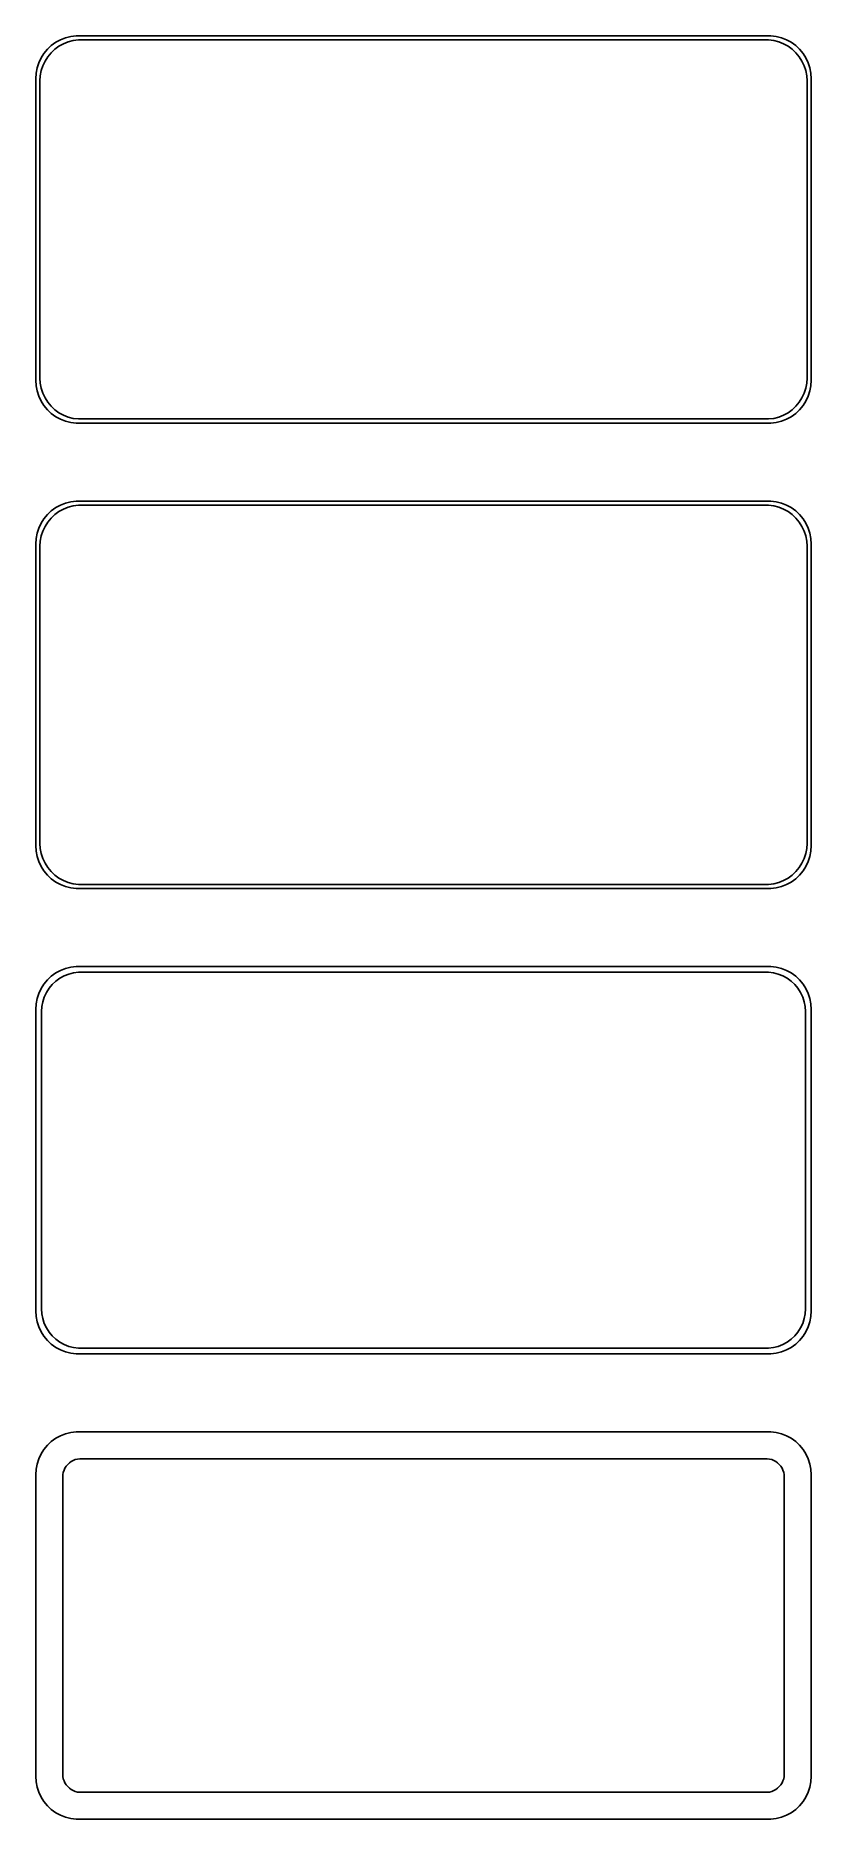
# Model space of a CAD drawing. Header units: metres. Extents: x -45 to 45, y 194 to 400.
import ezdxf

# ---------------------------------------------------------------- set-up
doc = ezdxf.new("R2010")
doc.units = ezdxf.units.M

msp = doc.modelspace()

# ---------------------------------------------------------------- linework, layer by layer
for p, q in [((-42.6791, 399.722), (-43.1871, 399.353)), ((-42.1289, 400.024), (-42.6791, 399.722)), ((-42.2952, 399.261), (-41.7724, 399.548)), ((-41.5451, 400.255), (-42.1289, 400.024)), ((-41.7724, 399.548), (-41.2178, 399.768)), ((-40.9369, 400.411), (-41.5451, 400.255)), ((-41.2178, 399.768), (-40.6401, 399.916)), ((-40.3139, 400.49), (-40.9369, 400.411)), ((-40.6401, 399.916), (-40.0482, 399.991)), ((40.3139, 400.49), (-40.3139, 400.49)), ((-40.0482, 399.991), (40.0482, 399.991)), ((40.0482, 399.991), (40.6401, 399.916)), ((40.9369, 400.411), (40.3139, 400.49)), ((40.6401, 399.916), (41.2178, 399.768)), ((41.5451, 400.255), (40.9369, 400.411)), ((41.2178, 399.768), (41.7724, 399.548)), ((42.1289, 400.024), (41.5451, 400.255)), ((41.7724, 399.548), (42.2952, 399.261)), ((42.6791, 399.722), (42.1289, 400.024)), ((43.1871, 399.353), (42.6791, 399.722)), ((-44.3815, 397.909), (-44.6489, 397.341)), ((-44.0451, 398.439), (-44.3815, 397.909)), ((-44.1664, 396.999), (-43.9124, 397.538)), ((-43.6448, 398.923), (-44.0451, 398.439)), ((-43.9124, 397.538), (-43.5928, 398.042)), ((-43.1871, 399.353), (-43.6448, 398.923)), ((-43.5928, 398.042), (-43.2126, 398.502)), ((-43.2126, 398.502), (-42.7778, 398.91)), ((-42.7778, 398.91), (-42.2952, 399.261)), ((42.2952, 399.261), (42.7778, 398.91)), ((42.7778, 398.91), (43.2126, 398.502)), ((43.6448, 398.923), (43.1871, 399.353)), ((43.2126, 398.502), (43.5928, 398.042)), ((43.5928, 398.042), (43.9124, 397.538)), ((44.0451, 398.439), (43.6448, 398.923)), ((43.9124, 397.538), (44.1664, 396.999)), ((44.3815, 397.909), (44.0451, 398.439)), ((44.6489, 397.341), (44.3815, 397.909)), ((-44.9606, 396.127), (-45, 395.5)), ((-45, 395.5), (-45, 360.5)), ((-44.8429, 396.743), (-44.9606, 396.127)), ((-44.6489, 397.341), (-44.8429, 396.743)), ((-44.5, 395.25), (-44.4625, 395.845)), ((-44.4625, 395.845), (-44.3508, 396.431)), ((-44.3508, 396.431), (-44.1664, 396.999)), ((44.1664, 396.999), (44.3508, 396.431)), ((44.3508, 396.431), (44.4625, 395.845)), ((44.4625, 395.845), (44.5, 395.25)), ((44.8429, 396.743), (44.6489, 397.341)), ((44.9606, 396.127), (44.8429, 396.743)), ((45, 395.5), (44.9606, 396.127)), ((45, 360.5), (45, 395.5)), ((-44.5, 360.75), (-44.5, 395.25)), ((44.5, 395.25), (44.5, 360.75)), ((-45, 360.5), (-44.9606, 359.873)), ((-44.4625, 360.155), (-44.5, 360.75)), ((-44.3508, 359.569), (-44.4625, 360.155)), ((44.4625, 360.155), (44.3508, 359.569)), ((44.5, 360.75), (44.4625, 360.155)), ((44.9606, 359.873), (45, 360.5)), ((-44.9606, 359.873), (-44.8429, 359.257)), ((-44.8429, 359.257), (-44.6489, 358.659)), ((-44.6489, 358.659), (-44.3815, 358.091)), ((-44.3815, 358.091), (-44.0451, 357.561)), ((-44.1664, 359.001), (-44.3508, 359.569)), ((-43.9124, 358.462), (-44.1664, 359.001)), ((-43.5928, 357.958), (-43.9124, 358.462)), ((43.9124, 358.462), (43.5928, 357.958)), ((44.1664, 359.001), (43.9124, 358.462)), ((44.0451, 357.561), (44.3815, 358.091)), ((44.3508, 359.569), (44.1664, 359.001)), ((44.3815, 358.091), (44.6489, 358.659)), ((44.6489, 358.659), (44.8429, 359.257)), ((44.8429, 359.257), (44.9606, 359.873)), ((-44.0451, 357.561), (-43.6448, 357.077)), ((-43.6448, 357.077), (-43.1871, 356.647)), ((-43.2126, 357.498), (-43.5928, 357.958)), ((-42.7778, 357.09), (-43.2126, 357.498)), ((-43.1871, 356.647), (-42.6791, 356.278)), ((-42.2952, 356.739), (-42.7778, 357.09)), ((-42.6791, 356.278), (-42.1289, 355.976)), ((-41.7724, 356.452), (-42.2952, 356.739)), ((-41.2178, 356.232), (-41.7724, 356.452)), ((-40.6401, 356.084), (-41.2178, 356.232)), ((-40.0482, 356.009), (-40.6401, 356.084)), ((40.0482, 356.009), (-40.0482, 356.009)), ((40.6401, 356.084), (40.0482, 356.009)), ((41.2178, 356.232), (40.6401, 356.084)), ((41.7724, 356.452), (41.2178, 356.232)), ((42.2952, 356.739), (41.7724, 356.452)), ((42.1289, 355.976), (42.6791, 356.278)), ((42.7778, 357.09), (42.2952, 356.739)), ((42.6791, 356.278), (43.1871, 356.647)), ((43.2126, 357.498), (42.7778, 357.09)), ((43.1871, 356.647), (43.6448, 357.077)), ((43.5928, 357.958), (43.2126, 357.498)), ((43.6448, 357.077), (44.0451, 357.561)), ((-42.1289, 355.976), (-41.5451, 355.745)), ((-41.5451, 355.745), (-40.9369, 355.589)), ((-40.9369, 355.589), (-40.3139, 355.51)), ((-40.3139, 355.51), (40.3139, 355.51)), ((40.3139, 355.51), (40.9369, 355.589)), ((40.9369, 355.589), (41.5451, 355.745)), ((41.5451, 355.745), (42.1289, 355.976)), ((-42.6791, 345.722), (-43.1871, 345.353)), ((-42.1289, 346.024), (-42.6791, 345.722)), ((-41.5451, 346.255), (-42.1289, 346.024)), ((-41.7724, 345.548), (-41.2178, 345.768)), ((-40.9369, 346.411), (-41.5451, 346.255)), ((-41.2178, 345.768), (-40.6401, 345.916)), ((-40.3139, 346.49), (-40.9369, 346.411)), ((-40.6401, 345.916), (-40.0482, 345.991)), ((40.3139, 346.49), (-40.3139, 346.49)), ((-40.0482, 345.991), (40.0482, 345.991)), ((40.0482, 345.991), (40.6401, 345.916)), ((40.9369, 346.411), (40.3139, 346.49)), ((40.6401, 345.916), (41.2178, 345.768)), ((41.5451, 346.255), (40.9369, 346.411)), ((41.2178, 345.768), (41.7724, 345.548)), ((42.1289, 346.024), (41.5451, 346.255)), ((42.6791, 345.722), (42.1289, 346.024)), ((43.1871, 345.353), (42.6791, 345.722)), ((-44.3815, 343.909), (-44.6489, 343.341)), ((-44.0451, 344.439), (-44.3815, 343.909)), ((-43.6448, 344.923), (-44.0451, 344.439)), ((-43.9124, 343.538), (-43.5928, 344.042)), ((-43.1871, 345.353), (-43.6448, 344.923)), ((-43.5928, 344.042), (-43.2126, 344.502)), ((-43.2126, 344.502), (-42.7778, 344.91)), ((-42.7778, 344.91), (-42.2952, 345.261)), ((-42.2952, 345.261), (-41.7724, 345.548)), ((41.7724, 345.548), (42.2952, 345.261)), ((42.2952, 345.261), (42.7778, 344.91)), ((42.7778, 344.91), (43.2126, 344.502)), ((43.6448, 344.923), (43.1871, 345.353)), ((43.2126, 344.502), (43.5928, 344.042)), ((43.5928, 344.042), (43.9124, 343.538)), ((44.0451, 344.439), (43.6448, 344.923)), ((44.3815, 343.909), (44.0451, 344.439)), ((44.6489, 343.341), (44.3815, 343.909)), ((-44.9606, 342.127), (-45, 341.5)), ((-44.8429, 342.743), (-44.9606, 342.127)), ((-44.6489, 343.341), (-44.8429, 342.743)), ((-44.5, 341.25), (-44.4625, 341.845)), ((-44.4625, 341.845), (-44.3508, 342.431)), ((-44.3508, 342.431), (-44.1664, 342.999)), ((-44.1664, 342.999), (-43.9124, 343.538)), ((43.9124, 343.538), (44.1664, 342.999)), ((44.1664, 342.999), (44.3508, 342.431)), ((44.3508, 342.431), (44.4625, 341.845)), ((44.4625, 341.845), (44.5, 341.25)), ((44.8429, 342.743), (44.6489, 343.341)), ((44.9606, 342.127), (44.8429, 342.743)), ((45, 341.5), (44.9606, 342.127)), ((-45, 341.5), (-45, 306.5)), ((-44.5, 306.75), (-44.5, 341.25)), ((44.5, 341.25), (44.5, 306.75)), ((45, 306.5), (45, 341.5)), ((-45, 306.5), (-44.9606, 305.873)), ((-44.4625, 306.155), (-44.5, 306.75)), ((44.5, 306.75), (44.4625, 306.155)), ((44.9606, 305.873), (45, 306.5)), ((-44.9606, 305.873), (-44.8429, 305.257)), ((-44.8429, 305.257), (-44.6489, 304.659)), ((-44.6489, 304.659), (-44.3815, 304.091)), ((-44.3508, 305.569), (-44.4625, 306.155)), ((-44.1664, 305.001), (-44.3508, 305.569)), ((-43.9124, 304.462), (-44.1664, 305.001)), ((-43.5928, 303.958), (-43.9124, 304.462)), ((43.9124, 304.462), (43.5928, 303.958)), ((44.1664, 305.001), (43.9124, 304.462)), ((44.3508, 305.569), (44.1664, 305.001)), ((44.4625, 306.155), (44.3508, 305.569)), ((44.3815, 304.091), (44.6489, 304.659)), ((44.6489, 304.659), (44.8429, 305.257)), ((44.8429, 305.257), (44.9606, 305.873)), ((-44.3815, 304.091), (-44.0451, 303.561)), ((-44.0451, 303.561), (-43.6448, 303.077)), ((-43.6448, 303.077), (-43.1871, 302.647)), ((-43.2126, 303.498), (-43.5928, 303.958)), ((-42.7778, 303.09), (-43.2126, 303.498)), ((-43.1871, 302.647), (-42.6791, 302.278)), ((-42.2952, 302.739), (-42.7778, 303.09)), ((-42.6791, 302.278), (-42.1289, 301.976)), ((-41.7724, 302.452), (-42.2952, 302.739)), ((-41.2178, 302.232), (-41.7724, 302.452)), ((-40.6401, 302.084), (-41.2178, 302.232)), ((41.2178, 302.232), (40.6401, 302.084)), ((41.7724, 302.452), (41.2178, 302.232)), ((42.2952, 302.739), (41.7724, 302.452)), ((42.1289, 301.976), (42.6791, 302.278)), ((42.7778, 303.09), (42.2952, 302.739)), ((42.6791, 302.278), (43.1871, 302.647)), ((43.2126, 303.498), (42.7778, 303.09)), ((43.1871, 302.647), (43.6448, 303.077)), ((43.5928, 303.958), (43.2126, 303.498)), ((43.6448, 303.077), (44.0451, 303.561)), ((44.0451, 303.561), (44.3815, 304.091)), ((-42.1289, 301.976), (-41.5451, 301.745)), ((-41.5451, 301.745), (-40.9369, 301.589)), ((-40.9369, 301.589), (-40.3139, 301.51)), ((-40.0482, 302.009), (-40.6401, 302.084)), ((-40.3139, 301.51), (40.3139, 301.51)), ((40.0482, 302.009), (-40.0482, 302.009)), ((40.6401, 302.084), (40.0482, 302.009)), ((40.3139, 301.51), (40.9369, 301.589)), ((40.9369, 301.589), (41.5451, 301.745)), ((41.5451, 301.745), (42.1289, 301.976)), ((-42.1289, 292.024), (-42.6791, 291.722)), ((-41.5451, 292.255), (-42.1289, 292.024)), ((-40.9369, 292.411), (-41.5451, 292.255)), ((-40.3139, 292.49), (-40.9369, 292.411)), ((40.3139, 292.49), (-40.3139, 292.49)), ((40.9369, 292.411), (40.3139, 292.49)), ((41.5451, 292.255), (40.9369, 292.411)), ((42.1289, 292.024), (41.5451, 292.255)), ((42.6791, 291.722), (42.1289, 292.024)), ((-44.3815, 289.909), (-44.6489, 289.341)), ((-44.0451, 290.439), (-44.3815, 289.909)), ((-43.6448, 290.923), (-44.0451, 290.439)), ((-43.7621, 289.456), (-43.454, 289.941)), ((-43.1871, 291.353), (-43.6448, 290.923)), ((-43.454, 289.941), (-43.0875, 290.384)), ((-42.6791, 291.722), (-43.1871, 291.353)), ((-43.0875, 290.384), (-42.6684, 290.778)), ((-42.6684, 290.778), (-42.2032, 291.116)), ((-42.2032, 291.116), (-41.6994, 291.393)), ((-41.6994, 291.393), (-41.1648, 291.604)), ((-41.1648, 291.604), (-40.6079, 291.747)), ((-40.6079, 291.747), (-40.0375, 291.819)), ((-40.0375, 291.819), (40.0375, 291.819)), ((40.0375, 291.819), (40.6079, 291.747)), ((40.6079, 291.747), (41.1648, 291.604)), ((41.1648, 291.604), (41.6994, 291.393)), ((41.6994, 291.393), (42.2032, 291.116)), ((42.2032, 291.116), (42.6684, 290.778)), ((42.6684, 290.778), (43.0875, 290.384)), ((43.1871, 291.353), (42.6791, 291.722)), ((43.0875, 290.384), (43.454, 289.941)), ((43.6448, 290.923), (43.1871, 291.353)), ((43.454, 289.941), (43.7621, 289.456)), ((44.0451, 290.439), (43.6448, 290.923)), ((44.3815, 289.909), (44.0451, 290.439)), ((44.6489, 289.341), (44.3815, 289.909)), ((-44.9606, 288.127), (-45, 287.5)), ((-44.8429, 288.743), (-44.9606, 288.127)), ((-44.6489, 289.341), (-44.8429, 288.743)), ((-44.3284, 287.25), (-44.2923, 287.824)), ((-44.2923, 287.824), (-44.1846, 288.389)), ((-44.1846, 288.389), (-44.0069, 288.935)), ((-44.0069, 288.935), (-43.7621, 289.456)), ((43.7621, 289.456), (44.0069, 288.935)), ((44.0069, 288.935), (44.1846, 288.389)), ((44.1846, 288.389), (44.2923, 287.824)), ((44.2923, 287.824), (44.3284, 287.25)), ((44.8429, 288.743), (44.6489, 289.341)), ((44.9606, 288.127), (44.8429, 288.743)), ((45, 287.5), (44.9606, 288.127)), ((-45, 287.5), (-45, 252.5)), ((-44.3284, 252.75), (-44.3284, 287.25)), ((44.3284, 287.25), (44.3284, 252.75)), ((45, 252.5), (45, 287.5)), ((-44.2923, 252.176), (-44.3284, 252.75)), ((44.3284, 252.75), (44.2923, 252.176)), ((-45, 252.5), (-44.9606, 251.873)), ((-44.9606, 251.873), (-44.8429, 251.257)), ((-44.8429, 251.257), (-44.6489, 250.659)), ((-44.6489, 250.659), (-44.3815, 250.091)), ((-44.1846, 251.611), (-44.2923, 252.176)), ((-44.0069, 251.065), (-44.1846, 251.611)), ((-43.7621, 250.544), (-44.0069, 251.065)), ((-43.454, 250.059), (-43.7621, 250.544)), ((43.7621, 250.544), (43.454, 250.059)), ((44.0069, 251.065), (43.7621, 250.544)), ((44.1846, 251.611), (44.0069, 251.065)), ((44.2923, 252.176), (44.1846, 251.611)), ((44.3815, 250.091), (44.6489, 250.659)), ((44.6489, 250.659), (44.8429, 251.257)), ((44.8429, 251.257), (44.9606, 251.873)), ((44.9606, 251.873), (45, 252.5)), ((-44.3815, 250.091), (-44.0451, 249.561)), ((-44.0451, 249.561), (-43.6448, 249.077)), ((-43.6448, 249.077), (-43.1871, 248.647)), ((-43.0875, 249.616), (-43.454, 250.059)), ((-43.1871, 248.647), (-42.6791, 248.278)), ((-42.6684, 249.222), (-43.0875, 249.616)), ((-42.2032, 248.884), (-42.6684, 249.222)), ((-41.6994, 248.607), (-42.2032, 248.884)), ((-41.1648, 248.396), (-41.6994, 248.607)), ((-40.6079, 248.253), (-41.1648, 248.396)), ((41.1648, 248.396), (40.6079, 248.253)), ((41.6994, 248.607), (41.1648, 248.396)), ((42.2032, 248.884), (41.6994, 248.607)), ((42.6684, 249.222), (42.2032, 248.884)), ((43.0875, 249.616), (42.6684, 249.222)), ((42.6791, 248.278), (43.1871, 248.647)), ((43.454, 250.059), (43.0875, 249.616)), ((43.1871, 248.647), (43.6448, 249.077)), ((43.6448, 249.077), (44.0451, 249.561)), ((44.0451, 249.561), (44.3815, 250.091)), ((-42.6791, 248.278), (-42.1289, 247.976)), ((-42.1289, 247.976), (-41.5451, 247.745)), ((-41.5451, 247.745), (-40.9369, 247.589)), ((-40.9369, 247.589), (-40.3139, 247.51)), ((-40.0375, 248.181), (-40.6079, 248.253)), ((-40.3139, 247.51), (40.3139, 247.51)), ((40.0375, 248.181), (-40.0375, 248.181)), ((40.6079, 248.253), (40.0375, 248.181)), ((40.3139, 247.51), (40.9369, 247.589)), ((40.9369, 247.589), (41.5451, 247.745)), ((41.5451, 247.745), (42.1289, 247.976)), ((42.1289, 247.976), (42.6791, 248.278)), ((-41.5451, 238.255), (-42.1289, 238.024)), ((-40.9369, 238.411), (-41.5451, 238.255)), ((-40.3139, 238.49), (-40.9369, 238.411)), ((40.3139, 238.49), (-40.3139, 238.49)), ((40.9369, 238.411), (40.3139, 238.49)), ((41.5451, 238.255), (40.9369, 238.411)), ((42.1289, 238.024), (41.5451, 238.255)), ((-44.0451, 236.439), (-44.3815, 235.909)), ((-43.6448, 236.923), (-44.0451, 236.439)), ((-43.1871, 237.353), (-43.6448, 236.923)), ((-42.6791, 237.722), (-43.1871, 237.353)), ((-42.1289, 238.024), (-42.6791, 237.722)), ((42.6791, 237.722), (42.1289, 238.024)), ((43.1871, 237.353), (42.6791, 237.722)), ((43.6448, 236.923), (43.1871, 237.353)), ((44.0451, 236.439), (43.6448, 236.923)), ((44.3815, 235.909), (44.0451, 236.439)), ((-44.9606, 234.127), (-45, 233.5)), ((-44.8429, 234.743), (-44.9606, 234.127)), ((-44.6489, 235.341), (-44.8429, 234.743)), ((-44.3815, 235.909), (-44.6489, 235.341)), ((-41.7934, 233.775), (-41.7115, 234.027)), ((-41.7115, 234.027), (-41.5987, 234.266)), ((-41.5987, 234.266), (-41.4567, 234.49)), ((-41.4567, 234.49), (-41.2879, 234.694)), ((-41.2879, 234.694), (-41.0947, 234.875)), ((-41.0947, 234.875), (-40.8804, 235.031)), ((-40.8804, 235.031), (-40.6482, 235.159)), ((-40.6482, 235.159), (-40.4019, 235.256)), ((-40.4019, 235.256), (-40.1453, 235.322)), ((-40.1453, 235.322), (-39.8825, 235.355)), ((-39.8825, 235.355), (39.8825, 235.355)), ((39.8825, 235.355), (40.1453, 235.322)), ((40.1453, 235.322), (40.4019, 235.256)), ((40.4019, 235.256), (40.6482, 235.159)), ((40.6482, 235.159), (40.8804, 235.031)), ((40.8804, 235.031), (41.0947, 234.875)), ((41.0947, 234.875), (41.2879, 234.694)), ((41.2879, 234.694), (41.4567, 234.49)), ((41.4567, 234.49), (41.5987, 234.266)), ((41.5987, 234.266), (41.7115, 234.027)), ((41.7115, 234.027), (41.7934, 233.775)), ((44.6489, 235.341), (44.3815, 235.909)), ((44.8429, 234.743), (44.6489, 235.341)), ((44.9606, 234.127), (44.8429, 234.743)), ((45, 233.5), (44.9606, 234.127)), ((-45, 233.5), (-45, 198.5)), ((-41.8596, 233.25), (-41.843, 233.514)), ((-41.8596, 198.75), (-41.8596, 233.25)), ((-41.843, 233.514), (-41.7934, 233.775)), ((41.7934, 233.775), (41.843, 233.514)), ((41.843, 233.514), (41.8596, 233.25)), ((41.8596, 233.25), (41.8596, 198.75)), ((45, 198.5), (45, 233.5)), ((-41.843, 198.486), (-41.8596, 198.75)), ((41.8596, 198.75), (41.843, 198.486)), ((-45, 198.5), (-44.9606, 197.873)), ((-44.9606, 197.873), (-44.8429, 197.257)), ((-44.8429, 197.257), (-44.6489, 196.659)), ((-44.6489, 196.659), (-44.3815, 196.091)), ((-41.7934, 198.225), (-41.843, 198.486)), ((-41.7115, 197.973), (-41.7934, 198.225)), ((-41.5987, 197.734), (-41.7115, 197.973)), ((-41.4567, 197.51), (-41.5987, 197.734)), ((-41.2879, 197.306), (-41.4567, 197.51)), ((-41.0947, 197.125), (-41.2879, 197.306)), ((-40.8804, 196.969), (-41.0947, 197.125)), ((-40.6482, 196.841), (-40.8804, 196.969)), ((-40.4019, 196.744), (-40.6482, 196.841)), ((-40.1453, 196.678), (-40.4019, 196.744)), ((-39.8825, 196.645), (-40.1453, 196.678)), ((39.8825, 196.645), (-39.8825, 196.645)), ((40.1453, 196.678), (39.8825, 196.645)), ((40.4019, 196.744), (40.1453, 196.678)), ((40.6482, 196.841), (40.4019, 196.744)), ((40.8804, 196.969), (40.6482, 196.841)), ((41.0947, 197.125), (40.8804, 196.969)), ((41.2879, 197.306), (41.0947, 197.125)), ((41.4567, 197.51), (41.2879, 197.306)), ((41.5987, 197.734), (41.4567, 197.51)), ((41.7115, 197.973), (41.5987, 197.734)), ((41.7934, 198.225), (41.7115, 197.973)), ((41.843, 198.486), (41.7934, 198.225)), ((44.3815, 196.091), (44.6489, 196.659)), ((44.6489, 196.659), (44.8429, 197.257)), ((44.8429, 197.257), (44.9606, 197.873)), ((44.9606, 197.873), (45, 198.5)), ((-44.3815, 196.091), (-44.0451, 195.561)), ((-44.0451, 195.561), (-43.6448, 195.077)), ((-43.6448, 195.077), (-43.1871, 194.647)), ((-43.1871, 194.647), (-42.6791, 194.278)), ((42.6791, 194.278), (43.1871, 194.647)), ((43.1871, 194.647), (43.6448, 195.077)), ((43.6448, 195.077), (44.0451, 195.561)), ((44.0451, 195.561), (44.3815, 196.091)), ((-42.6791, 194.278), (-42.1289, 193.976)), ((-42.1289, 193.976), (-41.5451, 193.745)), ((-41.5451, 193.745), (-40.9369, 193.589)), ((-40.9369, 193.589), (-40.3139, 193.51)), ((-40.3139, 193.51), (40.3139, 193.51)), ((40.3139, 193.51), (40.9369, 193.589)), ((40.9369, 193.589), (41.5451, 193.745)), ((41.5451, 193.745), (42.1289, 193.976)), ((42.1289, 193.976), (42.6791, 194.278))]:
    msp.add_line(p, q)

doc.saveas('drawing.dxf')
